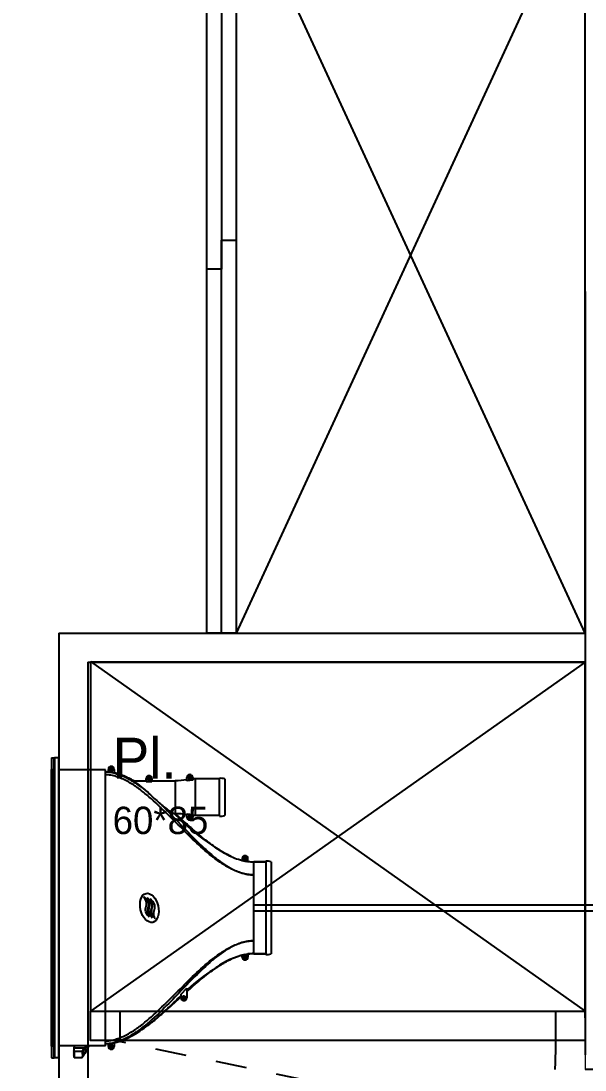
# Model space of a CAD drawing. Header units: centimetres. Extents: x 2648 to 12729, y 1890 to 6224.
# Drawn here: x 8795.1 to 8892.1, y 3047.3 to 3227.6 of the extents above; entities that cross this region are included whole.
import ezdxf

# ---------------------------------------------------------------- set-up
doc = ezdxf.new("R2010")
doc.units = ezdxf.units.CM
doc.linetypes.add('Style de ligne -1', pattern=[0.41664, 0.20828, -0.20836])
doc.linetypes.add('VW-01', pattern=[0.41656, 0.20828, -0.20828])
for name, color, linetype in [('B Faux plafonds', 9, 'Continuous'), ('B Général', 252, 'Continuous'), ('C ANNOTATIONS-prestations', 252, 'Continuous'), ('D SURFACES-shab', 252, 'Continuous')]:
    doc.layers.add(name, color=color, linetype=linetype)
doc.layers.add('prlm-CHAUFF', color=4, linetype='Continuous', lineweight=25)
doc.styles.add('Eurostile', font='Eurosti.TTF')

# ---------------------------------------------------------------- blocks, each defined once
blk = doc.blocks.new('B 80.Placard 60.130')
at = {"layer": 'B Général', "linetype": 'Continuous'}
for p, q in [((65, 29.81), (-65, -30.19)), ((-65, 29.81), (65, -30.19))]:
    blk.add_line(p, q, dxfattribs=at)
at = {"layer": 'B Général', "linetype": 'Continuous', "flags": 128}
blk.add_lwpolyline([(65, -30.19), (65, 29.81), (-65, 29.81), (-65, -30.19)], dxfattribs=at)
for points in [[(65, -30.19), (65, -35.19), (-65, -35.19), (-65, -30.19)], [(65, -30.19), (65, -32.69), (-2.5, -32.69), (-2.5, -30.19)], [(2.5, -32.69), (2.5, -35.19), (-65, -35.19), (-65, -32.69)]]:
    blk.add_lwpolyline(points, close=True, dxfattribs=at)
at = {"layer": 'B Général', "insert": (-62.76, 19.72), "char_height": 7.059, "attachment_point": 1, "line_spacing_factor": 0.894142, "style": 'Eurostile'}
blk.add_mtext('Pl.', dxfattribs=at)
at = {"layer": 'C ANNOTATIONS-prestations', "insert": (-62.76, 8.36), "char_height": 4.706, "attachment_point": 4, "line_spacing_factor": 0.894142, "style": 'Eurostile'}
blk.add_mtext('60*130', dxfattribs=at)
blk = doc.blocks.new('B 80.PL 60.85')
at = {"layer": 'B Général', "linetype": 'Continuous'}
for p, q in [((-42.5, 42.83), (42.5, -17.27)), ((42.5, 42.73), (-42.5, -17.27))]:
    blk.add_line(p, q, dxfattribs=at)
at = {"layer": 'B Général', "linetype": 'Style de ligne -1', "ltscale": 25.4}
blk.add_line((36.08, -37.76), (-38.5, -22.27), dxfattribs=at)
at = {"layer": 'B Général', "linetype": 'Continuous', "flags": 128}
for points in [[(42.5, -17.27), (42.5, 42.73), (-42.5, 42.73), (-42.5, -17.27)], [(42.5, -17.27), (42.5, -22.27), (-42.5, -22.27), (-42.5, -17.27)], [(-37.5, -17.27), (-37.5, -22.27), (-42.5, -22.27), (-42.5, -17.27)], [(42.5, -17.27), (42.5, -22.27), (37.5, -22.27), (37.5, -17.27)]]:
    blk.add_lwpolyline(points, close=True, dxfattribs=at)
at = {"layer": 'B Général', "linetype": 'Style de ligne -1', "ltscale": 25.4}
blk.add_arc((-47.5, -22.27), 85, 349.5013, 360, dxfattribs=at)
at = {"layer": 'B Général', "insert": (-38.72, 29.74), "char_height": 7.059, "attachment_point": 1, "line_spacing_factor": 0.894142, "style": 'Eurostile'}
blk.add_mtext('Pl.', dxfattribs=at)
at = {"layer": 'C ANNOTATIONS-prestations', "insert": (-38.72, 15.5), "char_height": 4.706, "attachment_point": 4, "line_spacing_factor": 0.894142, "style": 'Eurostile'}
blk.add_mtext('60*85', dxfattribs=at)

msp = doc.modelspace()

# ---------------------------------------------------------------- linework, layer by layer
at = {"layer": 'B Faux plafonds', "linetype": 'VW-01', "ltscale": 25.4, "flags": 128}
msp.add_lwpolyline([(8897.107, 3181.089), (8897.107, 3052.389), (8892.107, 3052.389), (8892.107, 3117.389), (8806.65, 3117.389), (8806.65, 2921.691), (9033.793, 2921.691), (9033.793, 2886.691), (8964.793, 2886.691), (8964.794, 2731.15), (9019.794, 2731.15), (9019.794, 2638.15), (8964.796, 2638.15), (8964.797, 2545.15), (9190.796, 2545.15), (9190.796, 3047.389), (9042.796, 3047.389), (9042.796, 3181.089)], close=True, dxfattribs=at)
at = {"layer": 'B Général', "linetype": 'Continuous'}
for p, q in [((8892.107, 3181.089), (8892.107, 3049.889)), ((8892.107, 3181.089), (8892.107, 3122.389)), ((8801.65, 3122.389), (8801.65, 3027.94)), ((8801.65, 3122.389), (8801.65, 3027.94)), ((8801.65, 3122.389), (8892.107, 3122.389)), ((8801.65, 3122.389), (8892.107, 3122.389)), ((8806.65, 3117.389), (8806.65, 3027.94)), ((8806.65, 3117.389), (8806.65, 3027.94)), ((8806.65, 3117.389), (8892.107, 3117.389)), ((8806.65, 3117.389), (8892.107, 3117.389)), ((8892.107, 3117.389), (8892.107, 3049.889)), ((8897.107, 3047.389), (8892.107, 3047.389)), ((8897.107, 3047.389), (8892.107, 3047.389))]:
    msp.add_line(p, q, dxfattribs=at)
at = {"layer": 'D SURFACES-shab', "lineweight": 18, "flags": 128}
for points in [[(8452.485, 3252.389), (8452.485, 2921.691), (8801.65, 2921.691), (8801.65, 3122.389), (8892.107, 3122.389), (8892.107, 3252.389)], [(9190.484, 2921.691), (8806.65, 2921.691), (8806.65, 3117.389), (8892.107, 3117.389), (8892.107, 3047.389), (9190.484, 3047.389)]]:
    msp.add_lwpolyline(points, close=True, dxfattribs=at)
at = {"layer": 'prlm-CHAUFF', "ltscale": 50}
for p, q in [((8800.35, 3100.914), (8800.839, 3100.914)), ((8800.35, 3100.914), (8800.35, 3049.414)), ((8800.839, 3049.414), (8800.839, 3100.914)), ((8800.839, 3100.914), (8800.918, 3100.914)), ((8801.65, 3100.914), (8800.918, 3100.914)), ((8800.918, 3100.914), (8800.918, 3049.414)), ((8801.65, 3049.414), (8801.65, 3100.914)), ((8800.35, 3098.914), (8800.35, 3051.414)), ((8800.35, 3098.914), (8800.358, 3098.914)), ((8800.358, 3098.892), (8800.35, 3098.914)), ((8800.358, 3051.414), (8800.358, 3098.914)), ((8800.37, 3098.914), (8800.37, 3051.414)), ((8800.37, 3098.914), (8800.392, 3098.914)), ((8800.392, 3098.848), (8800.37, 3098.914)), ((8800.392, 3051.414), (8800.392, 3098.914)), ((8800.416, 3098.914), (8800.416, 3051.414)), ((8800.416, 3098.914), (8800.453, 3098.914)), ((8800.453, 3098.803), (8800.416, 3098.914)), ((8800.453, 3051.414), (8800.453, 3098.914)), ((8800.489, 3098.914), (8800.489, 3051.414)), ((8800.489, 3098.914), (8800.541, 3098.914)), ((8800.541, 3098.759), (8800.489, 3098.914)), ((8800.541, 3051.414), (8800.541, 3098.914)), ((8800.588, 3098.914), (8800.588, 3051.414)), ((8800.588, 3098.914), (8800.655, 3098.914)), ((8800.655, 3098.714), (8800.588, 3098.914)), ((8800.655, 3051.414), (8800.655, 3098.914)), ((8810.15, 3098.521), (8810.15, 3098.964)), ((8810.493, 3098.914), (8810.493, 3099.014)), ((8810.493, 3099.014), (8810.6, 3099.014)), ((8810.6, 3098.914), (8810.493, 3098.914)), ((8810.6, 3099.121), (8810.7, 3099.121)), ((8810.6, 3099.014), (8810.6, 3099.121)), ((8810.6, 3098.808), (8810.6, 3098.914)), ((8810.7, 3099.121), (8810.7, 3099.014)), ((8810.7, 3099.014), (8810.806, 3099.014)), ((8810.806, 3098.914), (8810.7, 3098.914)), ((8810.7, 3098.914), (8810.7, 3098.808)), ((8810.806, 3099.014), (8810.806, 3098.914)), ((8811.15, 3098.964), (8811.15, 3098.352)), ((8809.65, 3098.864), (8801.65, 3098.864)), ((8809.65, 3051.464), (8809.65, 3098.864)), ((8810.066, 3098.526), (8810.15, 3098.522)), ((8810.7, 3098.808), (8810.6, 3098.808)), ((8816.65, 3096.814), (8816.65, 3097.364)), ((8816.993, 3097.414), (8817.1, 3097.414)), ((8816.993, 3097.314), (8816.993, 3097.414)), ((8817.1, 3097.314), (8816.993, 3097.314)), ((8817.1, 3097.521), (8817.2, 3097.521)), ((8817.1, 3097.414), (8817.1, 3097.521)), ((8817.1, 3097.208), (8817.1, 3097.314)), ((8817.2, 3097.208), (8817.1, 3097.208)), ((8817.2, 3097.521), (8817.2, 3097.414)), ((8817.2, 3097.414), (8817.306, 3097.414)), ((8817.306, 3097.314), (8817.2, 3097.314)), ((8817.2, 3097.314), (8817.2, 3097.208)), ((8817.306, 3097.414), (8817.306, 3097.314)), ((8817.65, 3097.364), (8817.65, 3096.814)), ((8823.65, 3097.014), (8823.65, 3097.564)), ((8824.65, 3097.131), (8823.705, 3097.014)), ((8823.993, 3097.514), (8823.993, 3097.614)), ((8823.993, 3097.614), (8824.1, 3097.614)), ((8824.1, 3097.514), (8823.993, 3097.514)), ((8824.1, 3097.721), (8824.2, 3097.721)), ((8824.1, 3097.614), (8824.1, 3097.721)), ((8824.1, 3097.408), (8824.1, 3097.514)), ((8824.2, 3097.408), (8824.1, 3097.408)), ((8824.2, 3097.721), (8824.2, 3097.614)), ((8824.2, 3097.614), (8824.306, 3097.614)), ((8824.2, 3097.514), (8824.2, 3097.408)), ((8824.306, 3097.514), (8824.2, 3097.514)), ((8824.306, 3097.614), (8824.306, 3097.514)), ((8824.65, 3097.564), (8824.65, 3097.131)), ((8825.15, 3091.014), (8825.15, 3097.314)), ((8829.25, 3097.314), (8825.15, 3097.314)), ((8829.25, 3097.314), (8825.15, 3097.314)), ((8829.25, 3090.914), (8829.25, 3097.414)), ((8830.15, 3097.314), (8830.15, 3091.014)), ((8814.528, 3096.964), (8816.65, 3096.964)), ((8814.528, 3096.964), (8816.65, 3096.964)), ((8817.65, 3096.814), (8816.65, 3096.814)), ((8817.65, 3096.964), (8821.65, 3096.964)), ((8817.65, 3096.964), (8821.65, 3096.964)), ((8821.65, 3096.964), (8821.65, 3091.364)), ((8823.705, 3097.014), (8823.65, 3097.014)), ((8821.492, 3091.364), (8821.65, 3091.364)), ((8821.492, 3091.364), (8823.65, 3089.295)), ((8823.65, 3089.295), (8821.492, 3091.364)), ((8821.492, 3091.364), (8821.65, 3091.364)), ((8823.65, 3091.314), (8823.705, 3091.314)), ((8823.65, 3090.764), (8823.65, 3091.314)), ((8823.705, 3091.314), (8824.65, 3091.198)), ((8823.993, 3090.714), (8823.993, 3090.814)), ((8823.993, 3090.814), (8824.1, 3090.814)), ((8824.1, 3090.714), (8823.993, 3090.714)), ((8824.1, 3090.921), (8824.2, 3090.921)), ((8824.1, 3090.814), (8824.1, 3090.921)), ((8824.1, 3090.608), (8824.1, 3090.714)), ((8824.2, 3090.608), (8824.1, 3090.608)), ((8824.2, 3090.921), (8824.2, 3090.814)), ((8824.2, 3090.814), (8824.306, 3090.814)), ((8824.306, 3090.714), (8824.2, 3090.714)), ((8824.2, 3090.714), (8824.2, 3090.608)), ((8824.306, 3090.814), (8824.306, 3090.714)), ((8824.65, 3091.198), (8824.65, 3090.764)), ((8829.25, 3091.014), (8825.15, 3091.014)), ((8829.25, 3091.014), (8825.15, 3091.014)), ((8830.129, 3084.57), (8830.129, 3084.57)), ((8833.15, 3083.622), (8833.15, 3083.322)), ((8833.15, 3083.322), (8833.83, 3083.119)), ((8833.493, 3083.572), (8833.493, 3083.672)), ((8833.493, 3083.672), (8833.6, 3083.672)), ((8833.6, 3083.572), (8833.493, 3083.572)), ((8833.6, 3083.779), (8833.7, 3083.779)), ((8833.6, 3083.672), (8833.6, 3083.779)), ((8833.6, 3083.466), (8833.6, 3083.572)), ((8833.7, 3083.466), (8833.6, 3083.466)), ((8833.7, 3083.779), (8833.7, 3083.672)), ((8833.7, 3083.672), (8833.806, 3083.672)), ((8833.7, 3083.572), (8833.7, 3083.466)), ((8833.806, 3083.572), (8833.7, 3083.572)), ((8833.806, 3083.672), (8833.806, 3083.572)), ((8834.15, 3083.069), (8833.83, 3083.119)), ((8834.15, 3083.069), (8834.15, 3083.622)), ((8835.15, 3080.835), (8835.15, 3083.064)), ((8837.25, 3083.064), (8835.15, 3083.064)), ((8835.15, 3083.064), (8837.25, 3083.064)), ((8837.25, 3083.164), (8837.25, 3067.164)), ((8838.15, 3083.064), (8838.15, 3067.264)), ((8835.15, 3069.493), (8835.15, 3080.835)), ((8835.15, 3075.664), (8968.534, 3075.664)), ((8835.15, 3074.664), (8969.534, 3074.664)), ((8835.15, 3067.264), (8835.15, 3069.493)), ((8833.15, 3067.006), (8833.83, 3067.21)), ((8833.15, 3066.706), (8833.15, 3067.006)), ((8833.493, 3066.656), (8833.493, 3066.756)), ((8833.493, 3066.756), (8833.6, 3066.756)), ((8833.6, 3066.656), (8833.493, 3066.656)), ((8833.6, 3066.863), (8833.7, 3066.863)), ((8833.6, 3066.756), (8833.6, 3066.863)), ((8833.6, 3066.55), (8833.6, 3066.656)), ((8833.7, 3066.55), (8833.6, 3066.55)), ((8833.7, 3066.863), (8833.7, 3066.756)), ((8833.7, 3066.756), (8833.806, 3066.756)), ((8833.7, 3066.656), (8833.7, 3066.55)), ((8833.806, 3066.656), (8833.7, 3066.656)), ((8833.806, 3066.756), (8833.806, 3066.656)), ((8833.83, 3067.21), (8834.15, 3067.26)), ((8834.15, 3067.26), (8834.15, 3066.706)), ((8837.25, 3067.264), (8835.15, 3067.264)), ((8835.15, 3067.264), (8837.25, 3067.264)), ((8830.129, 3065.759), (8830.129, 3065.784)), ((8830.668, 3066.047), (8830.668, 3066.077)), ((8822.65, 3060.338), (8823.65, 3061.339)), ((8823.65, 3061.339), (8823.65, 3059.724)), ((8822.65, 3059.724), (8822.65, 3060.338)), ((8822.993, 3059.674), (8822.993, 3059.774)), ((8822.993, 3059.774), (8823.1, 3059.774)), ((8823.1, 3059.674), (8822.993, 3059.674)), ((8823.1, 3059.88), (8823.2, 3059.88)), ((8823.1, 3059.774), (8823.1, 3059.88)), ((8823.1, 3059.567), (8823.1, 3059.674)), ((8823.2, 3059.567), (8823.1, 3059.567)), ((8823.2, 3059.88), (8823.2, 3059.774)), ((8823.2, 3059.774), (8823.306, 3059.774)), ((8823.306, 3059.674), (8823.2, 3059.674)), ((8823.2, 3059.674), (8823.2, 3059.567)), ((8823.306, 3059.774), (8823.306, 3059.674)), ((8800.35, 3051.414), (8800.358, 3051.437)), ((8800.358, 3051.414), (8800.35, 3051.414)), ((8800.37, 3051.414), (8800.392, 3051.481)), ((8800.392, 3051.414), (8800.37, 3051.414)), ((8800.416, 3051.414), (8800.453, 3051.526)), ((8800.453, 3051.414), (8800.416, 3051.414)), ((8800.489, 3051.414), (8800.541, 3051.57)), ((8800.541, 3051.414), (8800.489, 3051.414)), ((8800.588, 3051.414), (8800.655, 3051.614)), ((8800.655, 3051.414), (8800.588, 3051.414)), ((8809.65, 3051.464), (8801.65, 3051.464)), ((8804.25, 3051.37), (8804.16, 3051.28)), ((8804.16, 3051.28), (8804.25, 3051.19)), ((8804.25, 3051.126), (8804.16, 3051.036)), ((8804.16, 3051.036), (8804.25, 3050.946)), ((8804.213, 3050.983), (8804.16, 3050.929)), ((8804.16, 3050.929), (8804.225, 3050.864)), ((8804.25, 3050.888), (8804.16, 3050.798)), ((8804.16, 3050.798), (8804.25, 3050.708)), ((8804.218, 3050.74), (8804.16, 3050.682)), ((8804.16, 3050.682), (8804.233, 3050.608)), ((8804.25, 3050.625), (8804.16, 3050.535)), ((8804.16, 3050.535), (8804.25, 3050.445)), ((8804.229, 3050.465), (8804.16, 3050.396)), ((8804.25, 3050.438), (8804.16, 3050.348)), ((8804.16, 3050.396), (8804.184, 3050.372)), ((8804.16, 3050.348), (8804.25, 3050.258)), ((8804.243, 3050.265), (8804.16, 3050.181)), ((8804.215, 3051.464), (8804.25, 3051.43)), ((8804.25, 3051.464), (8804.25, 3051.101)), ((8804.25, 3051.101), (8806.066, 3051.101)), ((8804.25, 3050.527), (8804.25, 3051.101)), ((8804.25, 3050.527), (8804.251, 3050.526)), ((8804.25, 3049.501), (8804.25, 3050.527)), ((8804.251, 3050.526), (8805.691, 3050.526)), ((8804.3, 3050.449), (8804.251, 3050.526)), ((8804.3, 3050.449), (8804.3, 3049.456)), ((8805.663, 3050.449), (8804.3, 3050.449)), ((8805.691, 3050.526), (8805.663, 3050.449)), ((8805.691, 3050.526), (8806.066, 3051.101)), ((8805.892, 3050.628), (8806.11, 3050.966)), ((8806.44, 3050.756), (8805.975, 3050.756)), ((8806.01, 3050.81), (8806.504, 3050.81)), ((8806.066, 3051.101), (8806.311, 3051.464)), ((8806.084, 3050.156), (8806.44, 3050.756)), ((8806.11, 3050.966), (8806.121, 3050.982)), ((8806.121, 3050.982), (8806.457, 3051.464)), ((8806.478, 3050.73), (8806.121, 3050.125)), ((8806.44, 3050.756), (8806.478, 3050.73)), ((8806.504, 3050.81), (8806.5, 3050.808)), ((8806.504, 3050.81), (8806.543, 3050.833)), ((8810.066, 3051.802), (8810.15, 3051.807)), ((8810.15, 3051.364), (8810.15, 3051.807)), ((8810.493, 3051.314), (8810.493, 3051.414)), ((8810.493, 3051.414), (8810.6, 3051.414)), ((8810.6, 3051.314), (8810.493, 3051.314)), ((8810.6, 3051.521), (8810.7, 3051.521)), ((8810.6, 3051.414), (8810.6, 3051.521)), ((8810.6, 3051.208), (8810.6, 3051.314)), ((8810.7, 3051.208), (8810.6, 3051.208)), ((8810.7, 3051.521), (8810.7, 3051.414)), ((8810.7, 3051.414), (8810.806, 3051.414)), ((8810.806, 3051.314), (8810.7, 3051.314)), ((8810.7, 3051.314), (8810.7, 3051.208)), ((8810.806, 3051.414), (8810.806, 3051.314)), ((8811.15, 3051.977), (8811.15, 3051.364)), ((8800.35, 3049.414), (8800.839, 3049.414)), ((8800.918, 3049.414), (8800.839, 3049.414)), ((8801.65, 3049.414), (8800.918, 3049.414)), ((8804.16, 3050.181), (8804.25, 3050.091)), ((8804.194, 3050.147), (8804.16, 3050.113)), ((8804.16, 3050.113), (8804.198, 3050.074)), ((8804.233, 3050.109), (8804.16, 3050.036)), ((8804.16, 3050.036), (8804.25, 3049.946)), ((8804.223, 3049.973), (8804.16, 3049.91)), ((8804.16, 3049.91), (8804.25, 3049.82)), ((8804.178, 3049.892), (8804.16, 3049.874)), ((8804.16, 3049.874), (8804.195, 3049.84)), ((8804.212, 3049.858), (8804.16, 3049.805)), ((8804.16, 3049.805), (8804.25, 3049.715)), ((8804.202, 3049.762), (8804.16, 3049.72)), ((8804.16, 3049.72), (8804.25, 3049.63)), ((8804.192, 3049.687), (8804.16, 3049.655)), ((8804.16, 3049.655), (8804.25, 3049.565)), ((8804.182, 3049.633), (8804.16, 3049.611)), ((8804.16, 3049.611), (8804.25, 3049.521)), ((8804.251, 3049.5), (8804.25, 3049.501)), ((8804.3, 3049.456), (8804.251, 3049.5)), ((8804.3, 3049.456), (8805.663, 3049.456)), ((8806.11, 3050.107), (8805.892, 3049.77)), ((8805.901, 3050.156), (8806.084, 3050.156)), ((8806.073, 3050.146), (8805.902, 3050.146)), ((8805.903, 3049.884), (8806.073, 3050.146)), ((8806.073, 3050.146), (8806.084, 3050.156)), ((8806.11, 3050.107), (8806.073, 3050.146)), ((8806.121, 3050.125), (8806.084, 3050.156)), ((8806.121, 3050.125), (8806.11, 3050.107))]:
    msp.add_line(p, q, dxfattribs=at)
for centre, radius in [((8810.65, 3098.964), 0.3), ((8810.65, 3098.964), 0.25), ((8817.15, 3097.364), 0.3), ((8817.15, 3097.364), 0.25), ((8824.15, 3097.564), 0.3), ((8824.15, 3097.564), 0.25), ((8824.15, 3090.764), 0.3), ((8824.15, 3090.764), 0.25), ((8833.65, 3083.622), 0.3), ((8833.65, 3083.622), 0.25), ((8833.65, 3066.706), 0.3), ((8833.65, 3066.706), 0.25), ((8823.15, 3059.724), 0.3), ((8823.15, 3059.724), 0.25), ((8810.65, 3051.364), 0.3), ((8810.65, 3051.364), 0.25)]:
    msp.add_circle(centre, radius, dxfattribs=at)
for centre, radius, start, end in [((8810.65, 3098.964), 0.5, 360, 180), ((8808.29, 3086.577), 12.115, 73.72632, 76.38523), ((8817.15, 3097.364), 0.5, 360, 180), ((8824.15, 3097.564), 0.5, 360, 180), ((8829.485, 3095.428), 2, 70.5755, 96.74412), ((8829.485, 3095.428), 2, 70.5755, 96.74412), ((8800.876, 3077.647), 23.654, 46.40993, 54.75012), ((8841.697, 3119.908), 35.103, 225.71113, 229.52651), ((8824.15, 3090.764), 0.5, 180, 360), ((8829.485, 3092.901), 2, 263.25588, 289.4245), ((8829.485, 3092.901), 2, 263.25588, 289.4245), ((8831.752, 3097.676), 11.657, 225.97007, 230.42447), ((8831.976, 3097.927), 11.994, 226.03261, 230.36189), ((8849.713, 3118.299), 39.002, 229.38871, 239.85996), ((8849.712, 3118.298), 39.001, 229.38866, 239.86009), ((8839.817, 3102.082), 20.014, 241.04826, 242.79827), ((8839.817, 3102.083), 20.014, 241.04819, 242.79819), ((8836.119, 3094.679), 11.739, 242.3321, 255.44097), ((8835.975, 3094.32), 11.354, 242.13741, 255.69294), ((8833.65, 3083.622), 0.5, 360, 180), ((8835.135, 3090.233), 7.169, 262.09231, 263.54484), ((8835.16, 3090.887), 7.822, 262.57629, 269.92645), ((8835.158, 3090.833), 7.768, 262.54564, 269.94227), ((8835.135, 3090.233), 7.169, 263.90527, 270.11567), ((8837.485, 3081.178), 2, 70.5755, 96.74412), ((8837.485, 3081.178), 2, 70.57549, 96.74413), ((8836.631, 3054.06), 13.428, 102.99541, 126.08235), ((8835.975, 3056.009), 11.354, 104.41062, 117.86258), ((8833.65, 3066.706), 0.5, 180, 360), ((8835.16, 3059.442), 7.822, 90.07356, 97.42371), ((8835.158, 3059.496), 7.768, 90.05773, 97.45436), ((8835.14, 3060.053), 7.248, 89.9215, 97.83817), ((8837.485, 3069.151), 2, 263.25588, 289.4245), ((8837.485, 3069.151), 2, 263.25587, 289.42451), ((8849.712, 3032.03), 39.001, 120.13992, 130.61135), ((8849.713, 3032.03), 39.002, 122.5506, 130.61129), ((8839.817, 3048.246), 20.014, 117.2018, 118.95181), ((8831.752, 3052.653), 11.657, 129.57553, 134.02992), ((8831.976, 3052.402), 11.994, 129.6381, 133.96738), ((8823.15, 3059.724), 0.5, 180, 360), ((8806.759, 3050.442), 0.448, 124.67133, 135.49816), ((8807.104, 3050.411), 0.703, 143.033, 152.93247), ((8795.613, 3056.878), 12.5, 331.31767, 331.5903), ((8794.418, 3057.523), 13.847, 331.91822, 334.05151), ((8794.767, 3057.402), 13.432, 332.11504, 333.76315), ((8810.65, 3051.364), 0.5, 180, 360), ((8795.613, 3056.878), 12.5, 323.74938, 325.06371), ((8806.569, 3049.28), 0.836, 144.1326, 149.24253)]:
    msp.add_arc(centre, radius, start, end, dxfattribs=at)
msp.add_ellipse((8817.198, 3075.164), major_axis=(0.574, -2.491), ratio=0.6007751, dxfattribs=at)
for points, knots in [([(8809.65, 3098.558), (8809.927, 3098.545), (8810.203, 3098.516), (8810.841, 3098.414), (8811.201, 3098.328), (8812.258, 3098.006), (8812.935, 3097.705), (8814.248, 3096.99), (8814.866, 3096.586), (8816.056, 3095.721), (8816.628, 3095.259), (8817.185, 3094.78)], [0.03316313, 0.03316313, 0.03316313, 0.03316313, 0.125, 0.125, 0.25, 0.25, 0.5, 0.5, 0.75, 0.75, 1, 1, 1, 1]), ([(8835.15, 3080.835), (8834.98, 3080.837), (8834.81, 3080.842), (8834.471, 3080.867), (8834.302, 3080.886), (8833.798, 3080.959), (8833.466, 3081.032), (8832.811, 3081.214), (8832.491, 3081.324), (8831.862, 3081.574), (8831.552, 3081.715), (8830.65, 3082.167), (8830.083, 3082.508), (8828.987, 3083.241), (8828.46, 3083.632), (8826.92, 3084.856), (8825.946, 3085.736), (8824.04, 3087.548), (8823.11, 3088.481), (8821.251, 3090.35), (8820.322, 3091.286), (8818.423, 3093.113), (8817.454, 3094.003), (8815.924, 3095.242), (8815.401, 3095.639), (8814.587, 3096.195), (8814.31, 3096.375), (8813.743, 3096.717), (8813.453, 3096.881), (8812.564, 3097.336), (8811.955, 3097.591), (8811.006, 3097.864), (8810.684, 3097.937), (8810.123, 3098.022), (8809.887, 3098.046), (8809.65, 3098.057)], [0, 0, 0, 0, 0.015625, 0.015625, 0.03125, 0.03125, 0.0625, 0.0625, 0.09375, 0.09375, 0.125, 0.125, 0.1875, 0.1875, 0.25, 0.25, 0.375, 0.375, 0.5, 0.5, 0.625, 0.625, 0.75, 0.75, 0.8125, 0.8125, 0.84375, 0.84375, 0.875, 0.875, 0.9375, 0.9375, 0.96875, 0.96875, 0.99071887, 0.99071887, 0.99071887, 0.99071887]), ([(8811.15, 3098.354), (8811.446, 3098.287), (8811.74, 3098.204), (8812.177, 3098.06), (8812.322, 3098.008), (8812.61, 3097.9), (8812.753, 3097.843), (8813.176, 3097.664), (8813.453, 3097.535), (8813.997, 3097.261), (8814.264, 3097.116), (8814.528, 3096.964)], [0, 0, 0, 0, 0.25, 0.25, 0.375, 0.375, 0.5, 0.5, 0.75, 0.75, 1, 1, 1, 1]), ([(8814.528, 3096.964), (8814.248, 3097.126), (8813.965, 3097.279), (8813.39, 3097.566), (8813.097, 3097.7), (8812.502, 3097.945), (8812.199, 3098.056), (8811.82, 3098.175), (8811.75, 3098.196), (8811.68, 3098.217)], [0, 0, 0, 0, 0.25, 0.25, 0.5, 0.5, 0.75, 0.75, 0.80624293, 0.80624293, 0.80624293, 0.80624293]), ([(8818.911, 3093.204), (8820.158, 3092.01), (8821.355, 3090.758), (8823.75, 3088.263), (8824.947, 3087.015), (8826.82, 3085.233), (8827.458, 3084.654), (8828.782, 3083.553), (8829.468, 3083.029), (8830.562, 3082.32), (8830.937, 3082.096), (8831.72, 3081.685), (8832.127, 3081.498), (8832.958, 3081.185), (8833.386, 3081.058), (8834.042, 3080.927), (8834.262, 3080.893), (8834.595, 3080.858), (8834.706, 3080.85), (8834.929, 3080.838), (8835.039, 3080.836), (8835.15, 3080.835)], [0, 0, 0, 0, 0.25, 0.25, 0.5, 0.5, 0.625, 0.625, 0.75, 0.75, 0.8125, 0.8125, 0.875, 0.875, 0.9375, 0.9375, 0.96875, 0.96875, 0.984375, 0.984375, 1, 1, 1, 1]), ([(8818.911, 3093.204), (8819.175, 3092.974), (8819.44, 3092.749), (8819.951, 3092.335), (8820.2, 3092.144), (8820.678, 3091.801), (8820.9, 3091.654), (8821.184, 3091.489), (8821.268, 3091.445), (8821.406, 3091.382), (8821.461, 3091.364), (8821.492, 3091.364)], [0, 0, 0, 0, 0.25, 0.25, 0.5, 0.5, 0.75, 0.75, 0.875, 0.875, 1, 1, 1, 1]), ([(8831.108, 3084.067), (8830.772, 3084.225), (8830.061, 3084.595), (8829.004, 3085.241), (8827.917, 3085.994), (8826.834, 3086.819), (8825.754, 3087.702), (8824.463, 3088.815), (8823.111, 3090.027), (8822.082, 3090.972), (8821.645, 3091.366)], [0.15680816, 0.15680816, 0.15680816, 0.15680816, 0.23054182, 0.31498735, 0.4025619, 0.49293853, 0.58568769, 0.68035512, 0.83177458, 0.95095777, 0.95095777, 0.95095777, 0.95095777]), ([(8816.277, 3077.101), (8816.996, 3076.378), (8817.091, 3076.003), (8817.05, 3075.614), (8816.985, 3075.002), (8816.582, 3074.355), (8817.158, 3073.621)], [0, 0, 0, 0, 0.3890747, 0.3890747, 0.3890747, 1, 1, 1, 1]), ([(8817.322, 3076.79), (8818.04, 3076.067), (8818.135, 3075.692), (8818.094, 3075.302), (8818.029, 3074.69), (8817.626, 3074.044), (8818.202, 3073.31)], [0, 0, 0, 0, 0.3890747, 0.3890747, 0.3890747, 1, 1, 1, 1]), ([(8835.15, 3069.493), (8834.978, 3069.492), (8834.806, 3069.486), (8834.464, 3069.459), (8834.294, 3069.439), (8833.785, 3069.359), (8833.45, 3069.281), (8832.793, 3069.085), (8832.472, 3068.966), (8831.842, 3068.698), (8831.532, 3068.548), (8830.635, 3068.066), (8830.071, 3067.704), (8828.988, 3066.931), (8828.467, 3066.519), (8826.947, 3065.237), (8825.987, 3064.319), (8824.106, 3062.441), (8823.186, 3061.478), (8821.342, 3059.557), (8820.417, 3058.597), (8818.519, 3056.732), (8817.547, 3055.827), (8816.005, 3054.574), (8815.477, 3054.174), (8814.652, 3053.613), (8814.371, 3053.433), (8813.796, 3053.091), (8813.5, 3052.927), (8812.601, 3052.475), (8811.984, 3052.225), (8811.024, 3051.959), (8810.698, 3051.888), (8810.129, 3051.805), (8809.89, 3051.782), (8809.65, 3051.771)], [0, 0, 0, 0, 0.015625, 0.015625, 0.03125, 0.03125, 0.0625, 0.0625, 0.09375, 0.09375, 0.125, 0.125, 0.1875, 0.1875, 0.25, 0.25, 0.375, 0.375, 0.5, 0.5, 0.625, 0.625, 0.75, 0.75, 0.8125, 0.8125, 0.84375, 0.84375, 0.875, 0.875, 0.9375, 0.9375, 0.96875, 0.96875, 0.99080463, 0.99080463, 0.99080463, 0.99080463]), ([(8809.65, 3052.272), (8809.887, 3052.283), (8810.123, 3052.307), (8810.684, 3052.392), (8811.006, 3052.465), (8811.955, 3052.738), (8812.564, 3052.993), (8813.453, 3053.448), (8813.744, 3053.612), (8814.31, 3053.954), (8814.587, 3054.133), (8815.402, 3054.69), (8815.925, 3055.087), (8817.454, 3056.326), (8818.423, 3057.216), (8820.323, 3059.043), (8821.251, 3059.98), (8823.11, 3061.848), (8824.041, 3062.782), (8825.947, 3064.594), (8826.921, 3065.474), (8828.461, 3066.697), (8828.988, 3067.088), (8830.083, 3067.821), (8830.651, 3068.163), (8831.553, 3068.615), (8831.863, 3068.755), (8832.493, 3069.005), (8832.813, 3069.115), (8833.468, 3069.298), (8833.8, 3069.37), (8834.304, 3069.443), (8834.473, 3069.462), (8834.812, 3069.487), (8834.981, 3069.492), (8835.15, 3069.493)], [0.00928076, 0.00928076, 0.00928076, 0.00928076, 0.03125, 0.03125, 0.0625, 0.0625, 0.125, 0.125, 0.15625, 0.15625, 0.1875, 0.1875, 0.25, 0.25, 0.375, 0.375, 0.5, 0.5, 0.625, 0.625, 0.75, 0.75, 0.8125, 0.8125, 0.875, 0.875, 0.90625, 0.90625, 0.9375, 0.9375, 0.96875, 0.96875, 0.984375, 0.984375, 1, 1, 1, 1]), ([(8823.649, 3060.781), (8824.008, 3061.104), (8824.79, 3061.799), (8826.004, 3062.839), (8827.187, 3063.787), (8828.268, 3064.584), (8829.239, 3065.236), (8830.173, 3065.793), (8830.796, 3066.115), (8831.085, 3066.251)], [0.57305924, 0.57305924, 0.57305924, 0.57305924, 0.626259, 0.6884084, 0.74897183, 0.79308272, 0.83589876, 0.87731985, 0.91237468, 0.91237468, 0.91237468, 0.91237468]), ([(8811.15, 3051.974), (8811.438, 3052.04), (8811.723, 3052.12), (8812.289, 3052.305), (8812.57, 3052.41), (8813.394, 3052.754), (8813.922, 3053.02), (8814.949, 3053.603), (8815.447, 3053.921), (8816.422, 3054.595), (8816.9, 3054.951), (8818.299, 3056.052), (8819.191, 3056.832), (8820.94, 3058.431), (8821.796, 3059.251), (8822.65, 3060.073)], [0, 0, 0, 0, 0.0625, 0.0625, 0.125, 0.125, 0.25, 0.25, 0.375, 0.375, 0.5, 0.5, 0.75, 0.75, 1, 1, 1, 1]), ([(8815.196, 3053.764), (8815.359, 3053.867), (8815.852, 3054.186), (8816.666, 3054.758), (8817.636, 3055.498), (8818.607, 3056.288), (8819.688, 3057.21), (8820.871, 3058.262), (8821.892, 3059.189), (8822.485, 3059.728), (8822.649, 3059.877)], [0.16942225, 0.16942225, 0.16942225, 0.16942225, 0.19060013, 0.2339285, 0.2787061, 0.32470189, 0.37164236, 0.43517089, 0.4991397, 0.52356497, 0.52356497, 0.52356497, 0.52356497]), ([(8805.663, 3049.456), (8805.692, 3049.476), (8805.713, 3049.513), (8805.742, 3049.616), (8805.75, 3049.684), (8805.75, 3049.81), (8805.748, 3049.856), (8805.741, 3049.956), (8805.735, 3050.009), (8805.714, 3050.18), (8805.692, 3050.307), (8805.663, 3050.449)], [0, 0, 0, 0, 0.25, 0.25, 0.5, 0.5, 0.625, 0.625, 0.75, 0.75, 1, 1, 1, 1]), ([(8805.852, 3050.516), (8805.851, 3050.517), (8805.851, 3050.52), (8805.851, 3050.526), (8805.851, 3050.532), (8805.852, 3050.538), (8805.853, 3050.545), (8805.855, 3050.552), (8805.858, 3050.56), (8805.862, 3050.572), (8805.869, 3050.589), (8805.88, 3050.609), (8805.888, 3050.622), (8805.892, 3050.628)], [0, 0, 0, 0, 0.0617893, 0.1223736, 0.1824406, 0.2426966, 0.303842, 0.3665485, 0.4314399, 0.4990804, 0.6683458, 0.8326458, 1, 1, 1, 1]), ([(8805.859, 3049.718), (8805.861, 3049.721), (8805.865, 3049.728), (8805.871, 3049.739), (8805.877, 3049.751), (8805.882, 3049.764), (8805.887, 3049.777), (8805.892, 3049.792), (8805.896, 3049.808), (8805.899, 3049.824), (8805.902, 3049.841), (8805.905, 3049.86), (8805.907, 3049.879), (8805.909, 3049.899), (8805.911, 3049.92), (8805.912, 3049.941), (8805.912, 3049.964), (8805.913, 3049.995), (8805.912, 3050.034), (8805.91, 3050.083), (8805.906, 3050.136), (8805.901, 3050.192), (8805.894, 3050.25), (8805.886, 3050.312), (8805.876, 3050.377), (8805.865, 3050.444), (8805.856, 3050.492), (8805.852, 3050.516)], [0.03047123, 0.03047123, 0.03047123, 0.03047123, 0.05994566, 0.08976821, 0.11950158, 0.14915412, 0.17873427, 0.20825051, 0.23771143, 0.26712563, 0.2965018, 0.32584868, 0.35517504, 0.38448971, 0.41380153, 0.4431194, 0.47245222, 0.50180892, 0.55686694, 0.61186302, 0.66685622, 0.72190523, 0.77706824, 0.83240282, 0.88796581, 0.94381319, 1, 1, 1, 1]), ([(8806.504, 3050.81), (8806.507, 3050.813), (8806.512, 3050.817), (8806.519, 3050.825), (8806.526, 3050.833), (8806.532, 3050.843), (8806.538, 3050.853), (8806.544, 3050.864), (8806.549, 3050.876), (8806.553, 3050.888), (8806.557, 3050.902), (8806.561, 3050.916), (8806.564, 3050.931), (8806.566, 3050.947), (8806.568, 3050.963), (8806.57, 3050.981), (8806.571, 3050.999), (8806.572, 3051.017), (8806.572, 3051.043), (8806.572, 3051.076), (8806.569, 3051.118), (8806.565, 3051.164), (8806.559, 3051.212), (8806.551, 3051.263), (8806.542, 3051.317), (8806.531, 3051.374), (8806.521, 3051.423), (8806.514, 3051.453), (8806.512, 3051.462)], [0, 0, 0, 0, 0.03007729, 0.06005389, 0.0899314, 0.11971144, 0.14939564, 0.17898565, 0.20848313, 0.23788978, 0.26720728, 0.29643736, 0.32558172, 0.35464213, 0.38362033, 0.4125181, 0.44133724, 0.47007953, 0.4987468, 0.55325793, 0.60803682, 0.66309582, 0.71844711, 0.77410266, 0.83007424, 0.88637344, 0.94301163, 0.96771742, 0.96771742, 0.96771742, 0.96771742]), ([(8806.556, 3051.46), (8806.557, 3051.458), (8806.56, 3051.444), (8806.565, 3051.42), (8806.571, 3051.389), (8806.577, 3051.359), (8806.583, 3051.329), (8806.588, 3051.301), (8806.592, 3051.273), (8806.596, 3051.246), (8806.6, 3051.22), (8806.603, 3051.195), (8806.605, 3051.17), (8806.607, 3051.146), (8806.609, 3051.123), (8806.61, 3051.101), (8806.611, 3051.08), (8806.611, 3051.053), (8806.61, 3051.022), (8806.608, 3050.988), (8806.604, 3050.957), (8806.598, 3050.929), (8806.59, 3050.904), (8806.581, 3050.882), (8806.57, 3050.863), (8806.557, 3050.846), (8806.548, 3050.837), (8806.543, 3050.833)], [0.053874, 0.053874, 0.053874, 0.053874, 0.06071041, 0.09076432, 0.12064021, 0.1503557, 0.17992874, 0.20937763, 0.238721, 0.26797777, 0.29716716, 0.32630864, 0.35542192, 0.38452691, 0.4136437, 0.44279256, 0.47199386, 0.50126807, 0.55623267, 0.61100343, 0.66571537, 0.72050165, 0.7754929, 0.83081662, 0.88659665, 0.94295271, 1, 1, 1, 1]), ([(8806.605, 3050.928), (8806.607, 3050.931), (8806.611, 3050.937), (8806.615, 3050.949), (8806.62, 3050.961), (8806.624, 3050.974), (8806.627, 3050.988), (8806.631, 3051.003), (8806.633, 3051.018), (8806.635, 3051.035), (8806.637, 3051.052), (8806.638, 3051.07), (8806.639, 3051.088), (8806.639, 3051.113), (8806.639, 3051.146), (8806.636, 3051.187), (8806.632, 3051.231), (8806.626, 3051.278), (8806.619, 3051.327), (8806.61, 3051.38), (8806.601, 3051.425), (8806.595, 3051.453), (8806.594, 3051.462)], [0.10594021, 0.10594021, 0.10594021, 0.10594021, 0.13595044, 0.16948681, 0.20288603, 0.23617044, 0.26936273, 0.30248592, 0.33556328, 0.36861838, 0.40167498, 0.43475703, 0.46788866, 0.5010941, 0.56297805, 0.62469258, 0.68639421, 0.74823739, 0.81037369, 0.87295114, 0.93611354, 0.96545219, 0.96545219, 0.96545219, 0.96545219])]:
    msp.add_open_spline(points, degree=3, knots=knots, dxfattribs=at)
for points in [[(8811.15, 3098.352), (8810.82, 3098.428), (8810.487, 3098.486), (8810.15, 3098.521)], [(8823.65, 3097.177), (8822.983, 3097.079), (8822.317, 3096.964), (8821.65, 3096.964)], [(8823.65, 3097.177), (8822.983, 3097.079), (8822.317, 3096.964), (8821.65, 3096.964)], [(8825.15, 3097.314), (8824.983, 3097.314), (8824.816, 3097.307), (8824.65, 3097.295)], [(8825.15, 3097.314), (8824.983, 3097.314), (8824.816, 3097.307), (8824.65, 3097.295)], [(8823.65, 3091.152), (8822.983, 3091.25), (8822.317, 3091.364), (8821.65, 3091.364)], [(8823.65, 3091.152), (8822.983, 3091.25), (8822.317, 3091.364), (8821.65, 3091.364)], [(8825.15, 3091.014), (8824.983, 3091.014), (8824.816, 3091.022), (8824.65, 3091.034)], [(8825.15, 3091.014), (8824.983, 3091.014), (8824.816, 3091.022), (8824.65, 3091.034)], [(8817.158, 3073.621), (8816.221, 3074.445), (8816.628, 3075.095), (8816.693, 3075.709)], [(8816.693, 3075.709), (8816.735, 3076.102), (8816.637, 3076.481), (8816.277, 3077.101)], [(8817.691, 3073.465), (8816.754, 3074.289), (8817.161, 3074.939), (8817.226, 3075.554)], [(8816.811, 3076.945), (8817.529, 3076.222), (8817.624, 3075.847), (8817.583, 3075.458)], [(8817.226, 3075.554), (8817.268, 3075.947), (8817.171, 3076.326), (8816.811, 3076.945)], [(8817.583, 3075.458), (8817.518, 3074.846), (8817.115, 3074.2), (8817.691, 3073.465)], [(8817.737, 3075.398), (8817.779, 3075.791), (8817.682, 3076.17), (8817.322, 3076.79)], [(8818.202, 3073.31), (8817.265, 3074.134), (8817.672, 3074.783), (8817.737, 3075.398)], [(8810.15, 3051.807), (8810.487, 3051.843), (8810.82, 3051.901), (8811.15, 3051.977)]]:
    msp.add_open_spline(points, degree=3, dxfattribs=at)

# ---------------------------------------------------------------- block references
at = {"layer": 'B Général', "rotation": 270}
msp.add_blockref('B 80.Placard 60.130', (8862.3, 3187.389), dxfattribs=at)
at = {"layer": 'B Général'}
msp.add_blockref('B 80.PL 60.85', (8849.607, 3074.661), dxfattribs=at)

doc.saveas('drawing.dxf')
